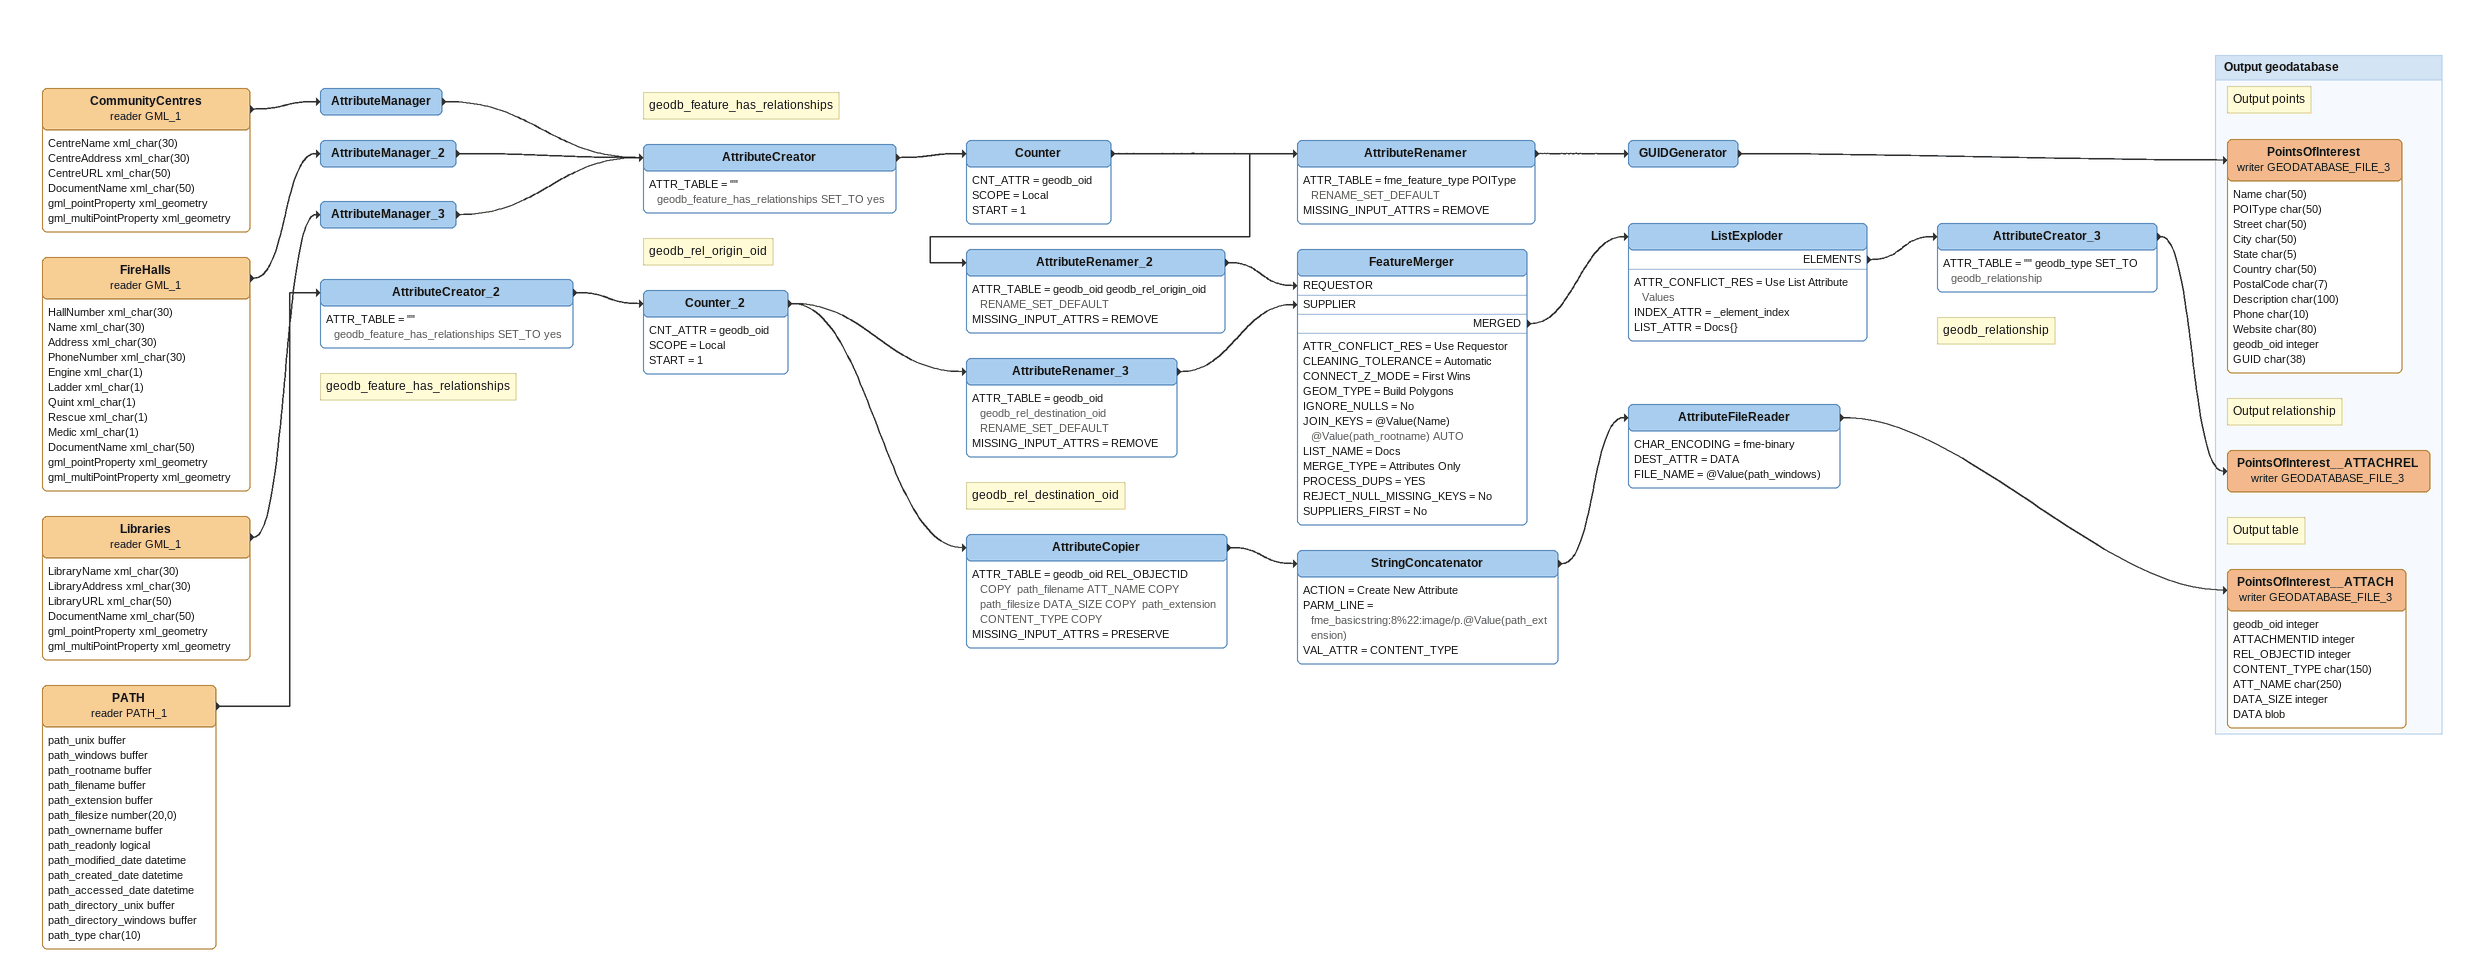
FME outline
CommunityCentres (reader GML_1)
    attributes: CentreName xml_char(30), CentreAddress xml_char(30), CentreURL xml_char(50), DocumentName xml_char(50), gml_pointProperty xml_geometry, gml_multiPointProperty xml_geometry
    -> AttributeManager
AttributeManager
    -> AttributeCreator
FireHalls (reader GML_1)
    attributes: HallNumber xml_char(30), Name xml_char(30), Address xml_char(30), PhoneNumber xml_char(30), Engine xml_char(1), Ladder xml_char(1), Quint xml_char(1), Rescue xml_char(1), Medic xml_char(1), DocumentName xml_char(50), gml_pointProperty xml_geometry, gml_multiPointProperty xml_geometry
    -> AttributeManager_2
AttributeManager_2
    -> AttributeCreator
Libraries (reader GML_1)
    attributes: LibraryName xml_char(30), LibraryAddress xml_char(30), LibraryURL xml_char(50), DocumentName xml_char(50), gml_pointProperty xml_geometry, gml_multiPointProperty xml_geometry
    -> AttributeManager_3
AttributeManager_3
    -> AttributeCreator
Note: geodb_feature_has_relationships
AttributeCreator
    ATTR_TABLE = "" geodb_feature_has_relationships SET_TO yes
    -> Counter
Counter
    CNT_ATTR = geodb_oid
    SCOPE = Local
    START = 1
    -> AttributeRenamer
    -> AttributeRenamer_2
AttributeRenamer
    ATTR_TABLE = fme_feature_type POIType RENAME_SET_DEFAULT
    MISSING_INPUT_ATTRS = REMOVE
    -> GUIDGenerator
GUIDGenerator
    -> PointsOfInterest (writer GEODATABASE_FILE_3)
Note: geodb_rel_origin_oid
AttributeRenamer_2
    ATTR_TABLE = geodb_oid geodb_rel_origin_oid RENAME_SET_DEFAULT
    MISSING_INPUT_ATTRS = REMOVE
    -> FeatureMerger [REQUESTOR]
PATH (reader PATH_1)
    attributes: path_unix buffer, path_windows buffer, path_rootname buffer, path_filename buffer, path_extension buffer, path_filesize number(20,0), path_ownername buffer, path_readonly logical, path_modified_date datetime, path_created_date datetime, path_accessed_date datetime, path_directory_unix buffer, path_directory_windows buffer, path_type char(10)
    -> AttributeCreator_2
Note: geodb_feature_has_relationships
AttributeCreator_2
    ATTR_TABLE = "" geodb_feature_has_relationships SET_TO yes
    -> Counter_2
Counter_2
    CNT_ATTR = geodb_oid
    SCOPE = Local
    START = 1
    -> AttributeRenamer_3
    -> AttributeCopier
Note: geodb_rel_destination_oid
AttributeRenamer_3
    ATTR_TABLE = geodb_oid geodb_rel_destination_oid RENAME_SET_DEFAULT
    MISSING_INPUT_ATTRS = REMOVE
    -> FeatureMerger [SUPPLIER]
FeatureMerger
    ATTR_CONFLICT_RES = Use Requestor
    CLEANING_TOLERANCE = Automatic
    CONNECT_Z_MODE = First Wins
    GEOM_TYPE = Build Polygons
    IGNORE_NULLS = No
    JOIN_KEYS = @Value(Name) @Value(path_rootname) AUTO
    LIST_NAME = Docs
    MERGE_TYPE = Attributes Only
    PROCESS_DUPS = YES
    REJECT_NULL_MISSING_KEYS = No
    SUPPLIERS_FIRST = No
    MERGED -> ListExploder
ListExploder
    ATTR_CONFLICT_RES = Use List Attribute Values
    INDEX_ATTR = _element_index
    LIST_ATTR = Docs{}
    ELEMENTS -> AttributeCreator_3
Note: geodb_relationship
AttributeCreator_3
    ATTR_TABLE = "" geodb_type SET_TO geodb_relationship
    -> PointsOfInterest__ATTACHREL (writer GEODATABASE_FILE_3)
AttributeCopier
    ATTR_TABLE = geodb_oid REL_OBJECTID COPY  path_filename ATT_NAME COPY  path_filesize DATA_SIZE COPY  path_extension CONTENT_TYPE COPY
    MISSING_INPUT_ATTRS = PRESERVE
    -> StringConcatenator
StringConcatenator
    ACTION = Create New Attribute
    PARM_LINE = fme_basicstring:8%22:image/p.@Value(path_extension)
    VAL_ATTR = CONTENT_TYPE
    -> AttributeFileReader
AttributeFileReader
    CHAR_ENCODING = fme-binary
    DEST_ATTR = DATA
    FILE_NAME = @Value(path_windows)
    -> PointsOfInterest__ATTACH (writer GEODATABASE_FILE_3)

Bookmark: Output geodatabase
Note: Output points
PointsOfInterest (writer GEODATABASE_FILE_3)
    attributes: Name char(50), POIType char(50), Street char(50), City char(50), State char(5), Country char(50), PostalCode char(7), Description char(100), Phone char(10), Website char(80), geodb_oid integer, GUID char(38)
Note: Output relationship
PointsOfInterest__ATTACHREL (writer GEODATABASE_FILE_3)
Note: Output table
PointsOfInterest__ATTACH (writer GEODATABASE_FILE_3)
    attributes: geodb_oid integer, ATTACHMENTID integer, REL_OBJECTID integer, CONTENT_TYPE char(150), ATT_NAME char(250), DATA_SIZE integer, DATA blob
